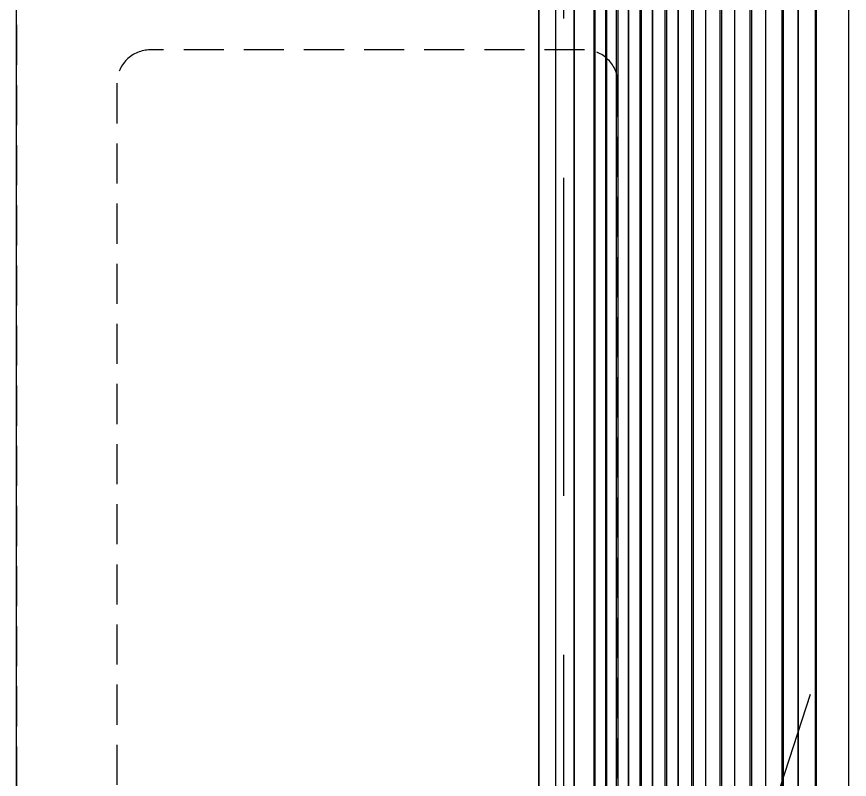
# Model space of a CAD drawing. Header units: millimetres. Extents: x 204923 to 257123, y 77248 to 107783.
# Drawn here: x 218992.1 to 219490.6, y 95437.7 to 95894.3 of the extents above; entities that cross this region are included whole.
import ezdxf

# ---------------------------------------------------------------- set-up
doc = ezdxf.new("R2010")
doc.units = ezdxf.units.MM
doc.header["$LTSCALE"] = 30
doc.linetypes.add('DH-HID2', pattern=[1.2, 0.8, -0.4])
doc.linetypes.add('HIDDEN', pattern=[9.525, 6.35, -3.175])
for name, color, linetype in [('2-con', 2, 'Continuous'), ('FU-FURM', 251, 'DH-HID2'), ('도면층8', 8, 'Continuous')]:
    doc.layers.add(name, color=color, linetype=linetype)

# ---------------------------------------------------------------- blocks, each defined once
blk = doc.blocks.new('cdr')
at = {"layer": '2-con'}
blk.add_line((218992.1, 93259.37), (218992.1, 98052.37), dxfattribs=at)
blk = doc.blocks.new('*U221')
at = {"color": 1, "linetype": 'HIDDEN'}
blk.add_line((1479.94, 14.99), (39.94, 484.99), dxfattribs=at)
at = {"color": 8}
for p, q in [((1329.52, 185.7), (190.37, 185.7)), ((1329, 166.3), (190.88, 166.3)), ((190.88, 165.5), (1329, 165.5)), ((1328.59, 155.49), (191.3, 155.49)), ((191.31, 155.23), (1328.58, 155.23)), ((1328.18, 146.67), (191.7, 146.67)), ((191.76, 145.5), (1328.12, 145.5)), ((1327.61, 135.99), (192.27, 135.99)), ((192.28, 135.75), (1327.6, 135.75)), ((1327.11, 127.69), (192.78, 127.69)), ((192.85, 126.5), (1327.03, 126.5)), ((1326.41, 117.5), (193.47, 117.5)), ((193.49, 117.26), (1326.4, 117.26)), ((1325.83, 109.71), (194.05, 109.71)), ((194.15, 108.5), (1325.73, 108.5)), ((1325.04, 100.06), (194.84, 100.06)), ((194.86, 99.81), (1325.02, 99.81)), ((1324.39, 92.71), (195.5, 92.71)), ((195.61, 91.5), (1324.28, 91.5)), ((1323.53, 83.65), (196.36, 83.65)), ((196.38, 83.38), (1323.5, 83.38)), ((1322.82, 76.7), (197.06, 76.7)), ((197.19, 75.5), (1322.7, 75.5)), ((1321.93, 68.4), (197.95, 68.4)), ((198, 67.99), (1321.89, 67.99)), ((1321.16, 61.62), (198.72, 61.62)), ((198.85, 60.5), (1321.03, 60.5)), ((1320.27, 54.08), (199.62, 54.08)), ((199.68, 53.54), (1320.2, 53.54)), ((1319.45, 47.55), (200.43, 47.55)), ((200.57, 46.5), (1319.32, 46.5)), ((1318.58, 40.83), (201.3, 40.83)), ((201.41, 40.04), (1318.47, 40.04)), ((1317.64, 33.88), (202.24, 33.88)), ((202.37, 33), (1317.52, 33)), ((1315.86, 21.42), (204.03, 21.42)), ((204.09, 21), (1315.79, 21)), ((1314.17, 10.38), (205.71, 10.38)), ((205.77, 10), (1314.11, 10)), ((1312.57, 0.4), (207.32, 0.4)), ((207.32, 0), (1312.57, 0))]:
    blk.add_line(p, q, dxfattribs=at)
at = {"color": 1, "linetype": 'HIDDEN'}
blk.add_lwpolyline([(1479.94, 484.99), (1479.94, 14.99), (39.94, 14.99), (39.94, 484.99)], close=True, dxfattribs=at)
blk = doc.blocks.new('F-701-3')
at = {"layer": 'FU-FURM'}
for points in [[(-895, -2300), (895, -2300, 0.414214), (915, -2280), (915, -20, 0.414214), (895, 0), (-895, 0, 0.414214), (-915, -20), (-915, -2280, 0.414214)], [(120, -360), (680, -360, 0.414214), (700, -340), (700, -80, 0.414214), (680, -60), (120, -60, 0.414214), (100, -80), (100, -340, 0.414214)]]:
    blk.add_lwpolyline(points, format="xyb", close=True, dxfattribs=at)

msp = doc.modelspace()

# ---------------------------------------------------------------- block references
msp.add_blockref('cdr', (0, 0))
at = {"layer": 'FU-FURM', "rotation": 89.99999999999991}
msp.add_blockref('F-701-3', (218992.1, 95174.37), dxfattribs=at)
at = {"layer": '도면층8', "rotation": 270}
msp.add_blockref('*U221', (219304.61, 96515.81), dxfattribs=at)

doc.saveas('drawing.dxf')
